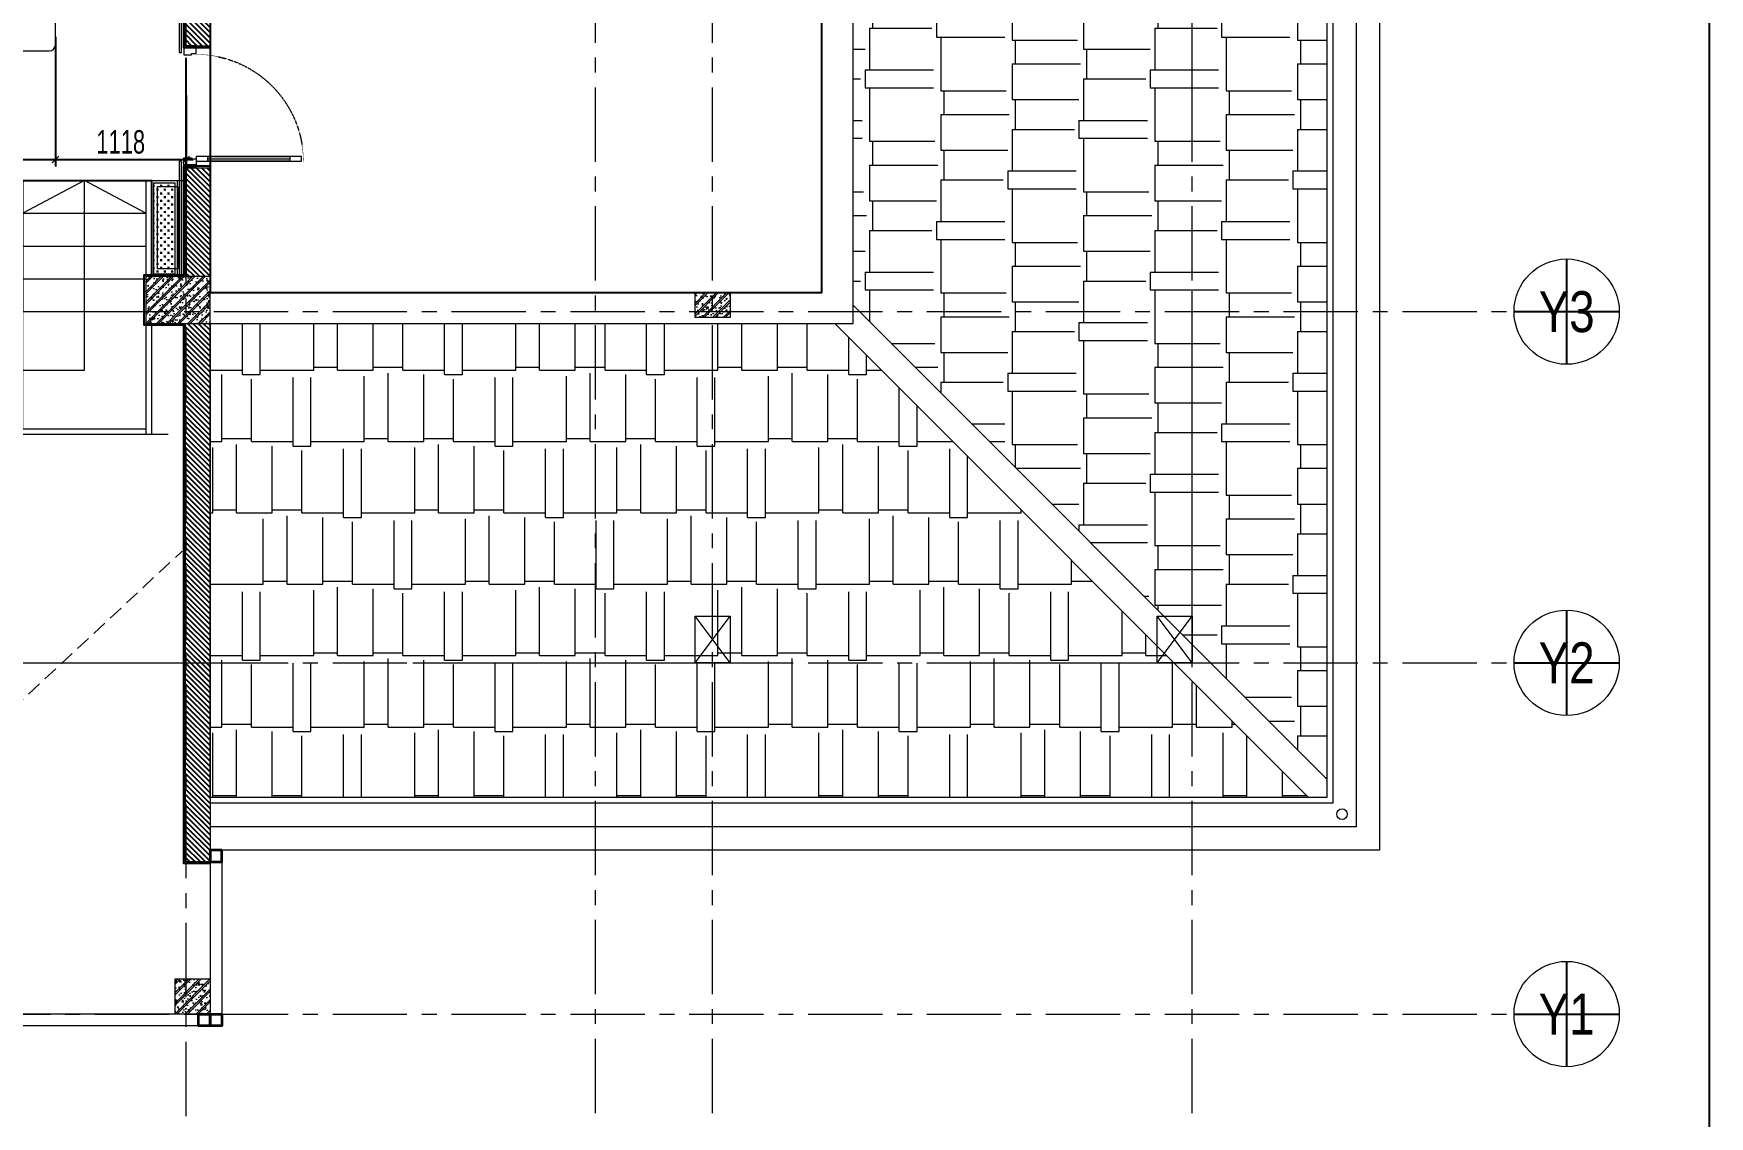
# Model space of a CAD drawing. Header units: millimetres. Extents: x -343543 to 400519, y -115663 to 104219.
# Drawn here: x 30095 to 44421, y -50875 to -41624 of the extents above; entities that cross this region are included whole.
import ezdxf
from ezdxf.enums import TextEntityAlignment as Align
from ezdxf.xclip import XClip

# ---------------------------------------------------------------- set-up
doc = ezdxf.new("R2010")
doc.units = ezdxf.units.MM
doc.header["$XCLIPFRAME"] = 0
for name, pattern in [('XREF MAT BANG TUONG XAY$0$01.Xref _MB T2-Mai$0$$0$HIDDEN', [9.525, 6.35, -3.175]), ('XREF MAT BANG TUONG XAY$0$01.Xref _MB T2-Mai$0$HIDDEN', [9.525, 6.35, -3.175]), ('XREF MAT BANG TUONG XAY$0$CENTER', [50.8, 31.75, -6.35, 6.35, -6.35])]:
    doc.linetypes.add(name, pattern=pattern)
doc.layers.get('0').update_dxf_attribs({"color": 231, "lineweight": 0})
doc.layers.get('DefPoints').update_dxf_attribs({"color": 191})
for name, color, linetype, lineweight in [('A-SYMBOLS', 10, 'Continuous', 13), ('SME-E-COND-POW', 131, 'Continuous', 18), ('SME-E-POW-DIM', 135, 'Continuous', 18), ('XREF MAT BANG TUONG XAY$0$$0$A-FINE', 8, 'Continuous', 25), ('XREF MAT BANG TUONG XAY$0$00.xref_IKIGAI_Truc$0$A-SYMBOLS', 8, 'Continuous', 13), ('XREF MAT BANG TUONG XAY$0$01.Xref _MB T1$0$A-WALL-INT', 8, 'Continuous', 9), ('XREF MAT BANG TUONG XAY$0$01.Xref _MB T2-Mai$0$$0$A-DOOR', 8, 'Continuous', 9), ('XREF MAT BANG TUONG XAY$0$01.Xref _MB T2-Mai$0$$0$A-FNSH', 8, 'Continuous', 9), ('XREF MAT BANG TUONG XAY$0$01.Xref _MB T2-Mai$0$$0$A-HIDD', 8, 'XREF MAT BANG TUONG XAY$0$01.Xref _MB T2-Mai$0$$0$HIDDEN', 9), ('XREF MAT BANG TUONG XAY$0$01.Xref _MB T2-Mai$0$$0$A-HIDD-LO', 8, 'XREF MAT BANG TUONG XAY$0$01.Xref _MB T2-Mai$0$$0$HIDDEN', 9), ('XREF MAT BANG TUONG XAY$0$01.Xref _MB T2-Mai$0$$0$A-PATT', 8, 'Continuous', 9), ('XREF MAT BANG TUONG XAY$0$01.Xref _MB T2-Mai$0$$0$A-TEXT', 8, 'Continuous', 25), ('XREF MAT BANG TUONG XAY$0$01.Xref _MB T2-Mai$0$$0$A-WALL', 8, 'Continuous', 35), ('XREF MAT BANG TUONG XAY$0$01.Xref _MB T2-Mai$0$A-FURN', 8, 'Continuous', 5), ('XREF MAT BANG TUONG XAY$0$01.Xref _MB T2-Mai$0$A-HIDD', 8, 'XREF MAT BANG TUONG XAY$0$01.Xref _MB T2-Mai$0$HIDDEN', 9), ('XREF MAT BANG TUONG XAY$0$01.Xref _MB T2-Mai$0$A-PATT', 8, 'Continuous', 9), ('XREF MAT BANG TUONG XAY$0$01.Xref _MB T2-Mai$0$A-SYMBOLS', 8, 'Continuous', 13), ('XREF MAT BANG TUONG XAY$0$A-FINE', 8, 'Continuous', 25), ('XREF MAT BANG TUONG XAY$0$A-GRID', 8, 'XREF MAT BANG TUONG XAY$0$CENTER', 15), ('XREF MAT BANG TUONG XAY$0$A-WALL-INT', 8, 'Continuous', 9), ('XREF MAT BANG TUONG XAY$0$xref_IKIGAI_Cot$0$A-FNSH', 8, 'Continuous', 9), ('XREF MAT BANG TUONG XAY$0$xref_IKIGAI_Cot$0$A-PATT', 8, 'Continuous', 5)]:
    doc.layers.add(name, color=color, linetype=linetype, lineweight=lineweight)
for name, color, linetype in [('XREF MAT BANG TUONG XAY$0$A-FNSH', 8, 'Continuous'), ('XREF MAT BANG TUONG XAY$0$A-FURN', 8, 'Continuous'), ('XREF MAT BANG TUONG XAY$0$A-PATT', 8, 'Continuous')]:
    doc.layers.add(name, color=color, linetype=linetype)
doc.styles.add('SM-DIMTEXT', font='SME.shx', dxfattribs={"width": 0.7})
doc.styles.add('XREF MAT BANG TUONG XAY$0$00.xref_IKIGAI_Truc$0$VTK_Arial_3.5 mm', font='arial.ttf', dxfattribs={"width": 0.8, "height": 3.5})
doc.dimstyles.new('SDIM-100', dxfattribs={"dimscale": 100, "dimtxt": 2, "dimasz": 0.6, "dimexe": 0.6, "dimexo": 0.2, "dimgap": 0.5, "dimtad": 1, "dimdec": 0, "dimzin": 12, "dimtxsty": 'SM-DIMTEXT', "dimblk": 'ARCHTICK', "dimblk1": 'ARCHTICK', "dimblk2": 'ARCHTICK', "dimcen": 0.12, "dimdle": 0.6, "dimclrd": 7, "dimclre": 8, "dimadec": 0, "dimazin": 3, "dimtfac": 2, "dimtix": 1, "dimtmove": 1, "dimatfit": 3, "dimfxl": 1, "dimtzin": 0, "dimarcsym": 1})

# ---------------------------------------------------------------- blocks, each defined once
blk = doc.blocks.new('*U131')
at = {"color": 8}
blk.add_circle((0, 0), 4.5, dxfattribs=at)
at = {"layer": 'DefPoints', "color": 8}
for p, q in [((0, 4.5), (0, -4.5)), ((-4.5, 0), (4.5, 0))]:
    blk.add_line(p, q, dxfattribs=at)
at = {"color": 8, "style": 'XREF MAT BANG TUONG XAY$0$00.xref_IKIGAI_Truc$0$VTK_Arial_3.5 mm', "width": 0.8}
blk.add_attdef('X12', text='', height=3.5, dxfattribs=at).set_placement((0, 0), align=Align.MIDDLE_CENTER)
blk = doc.blocks.new('XREF MAT BANG TUONG XAY$0$xref_IKIGAI_Cot')
at = {"layer": 'XREF MAT BANG TUONG XAY$0$xref_IKIGAI_Cot$0$A-PATT'}
h = blk.add_hatch(dxfattribs=at)
h.set_pattern_fill('BT-01', color=8, scale=15, angle=180, pattern_type=2)
h.set_pattern_definition([(230, (31275, -43880), (-107.59, 9.413), [11.25, -123.75]), (175, (31275, -43880), (20.813, -112.83), [9, -99]), (280.45, (31266.04, -43879.22), (-86.776, -103.416), [9.56, -105.171]), (226.184, (31275, -43910), (-160.086, 24.83), [16.875, -185.625]), (276.636, (31261.66, -43907.93), (-140.2, -146.12), [14.34, -157.757]), (171.184, (31275, -43910), (-140.2, -146.12), [13.5, -148.5]), (201, (31260, -43902.5), (-89.536, 60.393), [11.25, -123.75]), (146, (31260, -43902.5), (-36.497, -108.773), [9, -99]), (251.45, (31252.54, -43897.47), (-126.033, -48.38), [9.56, -105.171]), (217.5, (31275, -43880), (-1.824, -49.934), [0, -97.8, 0, -100.5, 0, -99.375]), (187.5, (31275, -43880), (-39.4604, -59.162), [0, -57.3, 0, -95.55, 0, -37.875]), (147.5, (31308.45, -43880), (-80.0734, 3.3832), [0, -37.5, 0, -117, 0, -155.25]), (137.5, (31323.45, -43880), (-87.478, -15.016), [0, -48.75, 0, -77.7, 0, -110.25]), (225, (31275, -43880), (45.078, -45.078), []), (225, (31275, -43898.375), (45.078, -45.078), [])])
h.paths.add_polyline_path([(31605, -43700), (31055, -43700), (31055, -44100), (31605, -44100)])
h = blk.add_hatch(dxfattribs=at)
h.set_pattern_fill('BT-01', color=8, scale=15, pattern_type=2)
h.set_pattern_definition([(50, (80, -10), (107.58903, -9.41282), [11.25, -123.75]), (355, (80, -10), (-20.8127, 112.82882), [9, -99]), (100.4514, (88.97, -10.78), (86.7764, 103.41593), [9.56103, -105.17132]), (46.1842, (80, 20), (160.08616, -24.82785), [16.875, -185.625]), (96.6356, (93.34, 17.93), (140.1994, 146.1177), [14.34154, -157.75695]), (351.1842, (80, 20), (140.1993, 146.1178), [13.5, -148.5]), (21, (95, 12.5), (89.53606, -60.39283), [11.25, -123.75]), (326, (95, 12.5), (36.4973, 108.7725), [9, -99]), (71.4514, (102.46, 7.47), (126.0334, 48.37957), [9.56103, -105.17132]), (37.5, (80, -10), (1.823978, 49.934078), [0, -97.8, 0, -100.5, 0, -99.375]), (7.5, (80, -10), (39.46043, 59.161757), [0, -57.3, 0, -95.55, 0, -37.875]), (327.5, (46.55, -10), (80.073365, -3.38323), [0, -37.5, 0, -117, 0, -155.25]), (317.5, (31.55, -10), (87.477925, 15.01575), [0, -48.75, 0, -77.7, 0, -110.25]), (45, (80, -10), (-45.07806, 45.07806), []), (45, (80, 8.375), (-45.07806, 45.07806), [])])
h.paths.add_polyline_path([(36050, -44050), (35750, -44050), (35750, -43840), (36050, -43840)])
h = blk.add_hatch(dxfattribs=at)
h.set_pattern_fill('BT-01', color=8, scale=15, pattern_type=2)
h.set_pattern_definition([(50, (80, 80), (107.58903, -9.41282), [11.25, -123.75]), (355, (80, 80), (-20.8127, 112.82882), [9, -99]), (100.4514, (88.97, 79.22), (86.7764, 103.41593), [9.56103, -105.17132]), (46.1842, (80, 110), (160.08616, -24.82785), [16.875, -185.625]), (96.6356, (93.34, 107.93), (140.1994, 146.1177), [14.34154, -157.75695]), (351.1842, (80, 110), (140.1993, 146.1178), [13.5, -148.5]), (21, (95, 102.5), (89.53606, -60.39283), [11.25, -123.75]), (326, (95, 102.5), (36.4973, 108.7725), [9, -99]), (71.4514, (102.46, 97.47), (126.0334, 48.37957), [9.56103, -105.17132]), (37.5, (80, 80), (1.823978, 49.934078), [0, -97.8, 0, -100.5, 0, -99.375]), (7.5, (80, 80), (39.46043, 59.161757), [0, -57.3, 0, -95.55, 0, -37.875]), (327.5, (46.55, 80), (80.073365, -3.38323), [0, -37.5, 0, -117, 0, -155.25]), (317.5, (31.55, 80), (87.477925, 15.01575), [0, -48.75, 0, -77.7, 0, -110.25]), (45, (80, 80), (-45.07806, 45.07806), []), (45, (80, 98.375), (-45.07806, 45.07806), [])])
h.paths.add_polyline_path([(31605, -50000), (31305, -50000), (31305, -49700), (31605, -49700)])
at = {"layer": 'XREF MAT BANG TUONG XAY$0$A-GRID', "color": 8, "ltscale": 20}
for points in [[(31400, -53920.7), (31400, -27075.6)], [(34900, -53895), (34900, -27075.6)], [(40000, -53895), (40000, -27075.6)], [(35900, -53895), (35900, -39364.6)], [(-2907.5, -44000), (42750, -44000)], [(-2907.5, -47000), (42750, -47000)], [(-2907.5, -50000), (42750, -50000)]]:
    blk.add_lwpolyline(points, dxfattribs=at)
at = {"layer": 'XREF MAT BANG TUONG XAY$0$xref_IKIGAI_Cot$0$A-FNSH', "color": 8}
for p, q in [((36050, -47000), (35750, -46600)), ((35750, -47000), (36050, -46600)), ((40000, -47000), (39700, -46600)), ((39700, -47000), (40000, -46600))]:
    blk.add_line(p, q, dxfattribs=at)
at = {"layer": 'XREF MAT BANG TUONG XAY$0$xref_IKIGAI_Cot$0$A-FNSH', "color": 8, "elevation": 0}
for points in [[(31605, -43700), (31055, -43700), (31055, -44100), (31605, -44100)], [(31605, -50000), (31305, -50000), (31305, -49700), (31605, -49700)]]:
    blk.add_lwpolyline(points, close=True, dxfattribs=at)
at = {"layer": 'XREF MAT BANG TUONG XAY$0$xref_IKIGAI_Cot$0$A-FNSH', "color": 8}
for points in [[(36050, -44050), (35750, -44050), (35750, -43840), (36050, -43840)], [(36050, -47000), (35750, -47000), (35750, -46600), (36050, -46600)], [(40000, -47000), (39700, -47000), (39700, -46600), (40000, -46600)]]:
    blk.add_lwpolyline(points, close=True, dxfattribs=at)
at = {"layer": 'XREF MAT BANG TUONG XAY$0$00.xref_IKIGAI_Truc$0$A-SYMBOLS', "color": 8}
ref = blk.add_blockref('*U131', (43200, -44000), dxfattribs=dict(at, xscale=100, yscale=100, zscale=100))
ref.add_attrib('X12', 'Y3', dxfattribs={"layer": '0', "height": 350, "style": 'XREF MAT BANG TUONG XAY$0$00.xref_IKIGAI_Truc$0$VTK_Arial_3.5 mm', "width": 0.8}).set_placement((43200, -44000), align=Align.MIDDLE_CENTER)
ref = blk.add_blockref('*U131', (43200, -47000), dxfattribs=dict(at, xscale=100, yscale=100, zscale=100))
ref.add_attrib('X12', 'Y2', dxfattribs={"layer": '0', "height": 350, "style": 'XREF MAT BANG TUONG XAY$0$00.xref_IKIGAI_Truc$0$VTK_Arial_3.5 mm', "width": 0.8}).set_placement((43200, -47000), align=Align.MIDDLE_CENTER)
ref = blk.add_blockref('*U131', (43200, -50000), dxfattribs=dict(at, xscale=100, yscale=100, zscale=100))
ref.add_attrib('X12', 'Y1', dxfattribs={"layer": '0', "height": 350, "style": 'XREF MAT BANG TUONG XAY$0$00.xref_IKIGAI_Truc$0$VTK_Arial_3.5 mm', "width": 0.8}).set_placement((43200, -50000), align=Align.MIDDLE_CENTER)
blk = doc.blocks.new('XREF MAT BANG TUONG XAY$0$01.Xref _MB T2-Mai$0$thang bo T2')
at = {"layer": 'XREF MAT BANG TUONG XAY$0$01.Xref _MB T2-Mai$0$A-PATT'}
h = blk.add_hatch(color=8, dxfattribs=at)
h.dxf.hatch_style = 1
edge = h.paths.add_edge_path()
edge.add_arc((5250, -400), 50, 0, 360)
at = {"layer": 'XREF MAT BANG TUONG XAY$0$01.Xref _MB T2-Mai$0$A-FURN', "color": 8}
for p, q in [((1050, 1220), (-50, 1220)), ((-50, 1220), (-50, 400)), ((0, 1220), (0, -950)), ((1050, 1220), (1050, 100)), ((1050, 940), (0, 940)), ((1050, 660), (0, 660)), ((1050, 380), (0, 380)), ((-50, 0), (-50, -950)), ((1050, 100), (0, 100))]:
    blk.add_line(p, q, dxfattribs=at)
at = {"layer": 'XREF MAT BANG TUONG XAY$0$01.Xref _MB T2-Mai$0$A-FURN', "color": 8, "elevation": 0}
for points in [[(1050, -900), (1050, 100)], [(5250, -900), (5250, 100), (1050, 100)], [(1330, -900), (1330, 100)], [(1610, -900), (1610, 100)], [(1890, -900), (1890, 100)], [(2170, -900), (2170, 100)], [(3010, -900), (3010, 100)], [(3290, -900), (3290, 100)], [(3570, -900), (3570, 100)], [(3850, -900), (3850, 100)], [(4130, -900), (4130, 100)], [(4410, -900), (4410, 100)], [(4690, -900), (4690, 100)], [(4970, -900), (4970, 100)], [(-190, -950), (5475, -950), (5475, -900), (0, -900)]]:
    blk.add_lwpolyline(points, dxfattribs=at)
at = {"layer": 'XREF MAT BANG TUONG XAY$0$01.Xref _MB T2-Mai$0$A-PATT', "color": 8, "ltscale": 500}
blk.add_circle((5250, -400), 50, dxfattribs=at)
at = {"layer": 'XREF MAT BANG TUONG XAY$0$01.Xref _MB T2-Mai$0$A-SYMBOLS', "color": 8, "ltscale": 500, "elevation": 0}
for points in [[(0, 940), (525, 1220), (1050, 940)], [(5250, -400), (525, -400), (525, 1220)]]:
    blk.add_lwpolyline(points, dxfattribs=at)
blk = doc.blocks.new('*U159')
at = {"color": 8}
blk.add_line((-70, -100), (-70, -800), dxfattribs=at)
for points in [[(-1020, 105), (-960, 105), (-960, 40), (-970, 40), (-970, 0), (-1020, 0)], [(-50, 0), (-50, -900), (-90, -900), (-90, 0)], [(-20, 105), (-80, 105), (-80, 40), (-70, 40), (-70, 0), (-20, 0)], [(-50, -100), (-90, -100), (-90, -800), (-50, -800)]]:
    blk.add_lwpolyline(points, close=True, dxfattribs=at)
at = {"layer": 'XREF MAT BANG TUONG XAY$0$01.Xref _MB T2-Mai$0$$0$A-FNSH', "color": 8}
for points in [[(-1020, 105), (-1040, 105), (-1040, 0), (-1020, 0)], [(-20, 105), (0, 105), (0, 0), (-20, 0)]]:
    blk.add_lwpolyline(points, close=True, dxfattribs=at)
at = {"layer": 'XREF MAT BANG TUONG XAY$0$01.Xref _MB T2-Mai$0$$0$A-HIDD-LO', "color": 8, "ltscale": 0.3}
blk.add_arc((-45, 0), 917, 180, 270, dxfattribs=at)
blk = doc.blocks.new('XREF MAT BANG TUONG XAY$0$nnnngf')
at = {"layer": 'XREF MAT BANG TUONG XAY$0$01.Xref _MB T1$0$A-WALL-INT', "color": 8}
for points in [[(-73, 1420), (-91, 1420), (-91, -50), (-73, -50)], [(-73, -980), (-91, -980), (-91, -1965), (-73, -1965)]]:
    blk.add_lwpolyline(points, close=True, dxfattribs=at)
blk = doc.blocks.new('*U251')
at = {"layer": 'XREF MAT BANG TUONG XAY$0$A-PATT'}
h = blk.add_hatch(dxfattribs=at)
h.set_pattern_fill('ANSI31', color=8, scale=10)
h.set_pattern_definition([(45, (36976.79, -11293.564), (-22.45064, 22.45064), [])])
h.paths.add_polyline_path([(-39, 48), (1491, 48), (1491, -162), (-39, -162)])
at = {"layer": 'XREF MAT BANG TUONG XAY$0$A-WALL-INT', "color": 8}
blk.add_lwpolyline([(-39, 48), (1491, 48), (1491, -162), (-39, -162)], close=True, dxfattribs=at)
blk = doc.blocks.new('*U252')
at = {"layer": 'XREF MAT BANG TUONG XAY$0$A-PATT'}
h = blk.add_hatch(dxfattribs=at)
h.set_pattern_fill('ANSI31', color=8, scale=10)
h.set_pattern_definition([(45, (39546.79, -11293.564), (-22.45064, 22.45064), [])])
h.paths.add_polyline_path([(-39, 48), (4061, 48), (4061, -162), (-39, -162)])
at = {"layer": 'XREF MAT BANG TUONG XAY$0$A-WALL-INT', "color": 8}
blk.add_lwpolyline([(-39, 48), (4061, 48), (4061, -162), (-39, -162)], close=True, dxfattribs=at)
blk = doc.blocks.new('*U253')
at = {"layer": 'XREF MAT BANG TUONG XAY$0$A-PATT'}
h = blk.add_hatch(dxfattribs=at)
h.set_pattern_fill('ANSI31', color=8, scale=10)
h.set_pattern_definition([(45, (39846.79, -11293.564), (-22.45064, 22.45064), [])])
h.paths.add_polyline_path([(-39, 48), (4361, 48), (4361, -162), (-39, -162)])
at = {"layer": 'XREF MAT BANG TUONG XAY$0$A-WALL-INT', "color": 8}
blk.add_lwpolyline([(-39, 48), (4361, 48), (4361, -162), (-39, -162)], close=True, dxfattribs=at)
blk = doc.blocks.new('*U262')
at = {"layer": 'XREF MAT BANG TUONG XAY$0$A-PATT'}
h = blk.add_hatch(dxfattribs=at)
h.set_pattern_fill('ANSI31', color=8, scale=10)
h.set_pattern_definition([(45, (41236.79, -11293.564), (-22.45064, 22.45064), [])])
h.paths.add_polyline_path([(-39, 48), (5751, 48), (5751, -162), (-39, -162)])
at = {"layer": 'XREF MAT BANG TUONG XAY$0$A-WALL-INT', "color": 8}
blk.add_lwpolyline([(-39, 48), (5751, 48), (5751, -162), (-39, -162)], close=True, dxfattribs=at)
blk = doc.blocks.new('*U254')
at = {"layer": 'XREF MAT BANG TUONG XAY$0$A-PATT'}
h = blk.add_hatch(dxfattribs=at)
h.set_pattern_fill('ANSI31', color=8, scale=10)
h.set_pattern_definition([(45, (35750.104, -11178.564), (-22.45064, 22.45064), [])])
h.paths.add_polyline_path([(-39, 48), (265, 48), (265, -48), (-39, -48)])
at = {"layer": 'XREF MAT BANG TUONG XAY$0$A-WALL-INT', "color": 8}
blk.add_lwpolyline([(-39, 48), (265, 48), (265, -48), (-39, -48)], close=True, dxfattribs=at)
blk = doc.blocks.new('*U255')
at = {"layer": 'XREF MAT BANG TUONG XAY$0$A-PATT'}
h = blk.add_hatch(dxfattribs=at)
h.set_pattern_fill('ANSI31', color=8, scale=10)
h.set_pattern_definition([(45, (35846.79, -11178.564), (-22.45064, 22.45064), [])])
h.paths.add_polyline_path([(-39, 48), (361, 48), (361, -48), (-39, -48)])
at = {"layer": 'XREF MAT BANG TUONG XAY$0$A-WALL-INT', "color": 8}
blk.add_lwpolyline([(-39, 48), (361, 48), (361, -48), (-39, -48)], close=True, dxfattribs=at)
blk = doc.blocks.new('*U256')
at = {"layer": 'XREF MAT BANG TUONG XAY$0$A-PATT'}
h = blk.add_hatch(dxfattribs=at)
h.set_pattern_fill('ANSI31', color=8, scale=10)
h.set_pattern_definition([(45, (36376.79, -11293.564), (-22.45064, 22.45064), [])])
h.paths.add_polyline_path([(-39, 48), (891, 48), (891, -162), (-39, -162)])
at = {"layer": 'XREF MAT BANG TUONG XAY$0$A-WALL-INT', "color": 8}
blk.add_lwpolyline([(-39, 48), (891, 48), (891, -162), (-39, -162)], close=True, dxfattribs=at)
blk = doc.blocks.new('*U257')
at = {"layer": 'XREF MAT BANG TUONG XAY$0$A-PATT'}
h = blk.add_hatch(dxfattribs=at)
h.set_pattern_fill('ANSI31', color=8, scale=10)
h.set_pattern_definition([(45, (40046.79, -11293.564), (-22.45064, 22.45064), [])])
h.paths.add_polyline_path([(-39, 48), (4561, 48), (4561, -162), (-39, -162)])
at = {"layer": 'XREF MAT BANG TUONG XAY$0$A-WALL-INT', "color": 8}
blk.add_lwpolyline([(-39, 48), (4561, 48), (4561, -162), (-39, -162)], close=True, dxfattribs=at)
blk = doc.blocks.new('*U260')
at = {"layer": 'XREF MAT BANG TUONG XAY$0$A-PATT'}
h = blk.add_hatch(dxfattribs=at)
h.set_pattern_fill('ANSI31', color=8, scale=10)
h.set_pattern_definition([(45, (35636.77, -11178.564), (-22.45064, 22.45064), [])])
h.paths.add_polyline_path([(-39, 48), (151, 48), (151, -48), (-39, -48)])
at = {"layer": 'XREF MAT BANG TUONG XAY$0$A-WALL-INT', "color": 8}
blk.add_lwpolyline([(-39, 48), (151, 48), (151, -48), (-39, -48)], close=True, dxfattribs=at)
blk = doc.blocks.new('XREF MAT BANG TUONG XAY$0$NNNN')
at = {"layer": 'XREF MAT BANG TUONG XAY$0$A-FURN', "color": 8, "xscale": -1}
for name, p, rotation in [('*U254', (5825, 16805), 180), ('*U255', (7739, 16805), 180), ('*U262', (339, 16595), 180), ('*U253', (162, 12096), 270), ('*U252', (162, 7596), 270), ('*U251', (162, 5666), 270), ('*U260', (249, 7110), 180), ('*U256', (162, 3696), 270), ('*U257', (162, -1304), 270)]:
    blk.add_blockref(name, p, dxfattribs=dict(at, rotation=rotation))
blk = doc.blocks.new('01.Xref _MB T1')
at = {"layer": 'XREF MAT BANG TUONG XAY$0$01.Xref _MB T2-Mai$0$$0$A-PATT'}
h = blk.add_hatch(dxfattribs=at)
h.set_pattern_fill('AR-RSHKE', color=8, scale=2, angle=270)
h.set_pattern_definition([(270, (-73097.26, 1e-05), (609.6, -1295.4), [304.8, -254, 355.6, -152.4, 457.2, -203.2]), (270, (-73071.86, -304.8), (609.6, -1295.4), [254, -965.2, 203.2, -304.8]), (270, (-73135.36, -914.4), (609.6, -1295.4), [152.4, -1574.8]), (0, (-73097.26, 1e-05), (609.6, 431.8), [584.2, -1854.2]), (0, (-73097.26, -304.8), (609.6, 431.8), [571.5, -1866.9]), (0, (-73097.26, -558.8), (609.6, 431.8), [533.4, -1905]), (0, (-73135.36, -914.4), (609.6, 431.8), [584.2, -1854.2]), (0, (-73135.36, -1066.8), (609.6, 431.8), [584.2, -1854.2]), (0, (-73097.26, -1524), (609.6, 431.8), [558.8, -1879.6])])
h.paths.add_polyline_path([(37100.01098, -33655.55967), (41150.01064, -29605.56421), (41150.01064, -47994.42952), (37100.01098, -43944.43406)])
h = blk.add_hatch(dxfattribs=at)
h.set_pattern_fill('AR-RSHKE', color=8, scale=2)
h.set_pattern_definition([(0, (-73097.26, 1e-05), (1295.4, 609.6), [304.8, -254, 355.6, -152.4, 457.2, -203.2]), (0, (-72792.46, 25.4), (1295.4, 609.6), [254, -965.2, 203.2, -304.8]), (0, (-72182.86, -38.1), (1295.4, 609.6), [152.4, -1574.8]), (90, (-73097.26, 1e-05), (-431.8, 609.6), [584.2, -1854.2]), (90, (-72792.46, 1e-05), (-431.8, 609.6), [571.5, -1866.9]), (90, (-72538.46, 1e-05), (-431.8, 609.6), [533.4, -1905]), (90, (-72182.86, -38.1), (-431.8, 609.6), [584.2, -1854.2]), (90, (-72030.46, -38.1), (-431.8, 609.6), [584.2, -1854.2]), (90, (-71573.26, 1e-05), (-431.8, 609.6), [558.8, -1879.6])])
h.paths.add_polyline_path([(31605, -44100), (36944.44959, -44099.99966), (40994.44721, -48149.99307), (31704.99014, -48149.99992), (31704.99014, -48149.99996), (31604.99014, -48149.99996)])
at = {"layer": 'XREF MAT BANG TUONG XAY$0$A-FURN'}
h = blk.add_hatch(dxfattribs=at)
h.set_pattern_fill('CROSS', color=8, scale=5)
h.paths.add_polyline_path([(31124.99023, -42900.00002), (31301.97179, -42900.00007), (31301.97179, -43680.00012), (31124.99023, -43680.00007)])
at = {"color": 8}
for p, q in [((31604.992, -42770.00015), (31604.99085, -41730.00014)), ((31604.98318, -43579.99994), (31604.98387, -42539.99994))]:
    blk.add_line(p, q, dxfattribs=at)
blk.add_lwpolyline([(-4979.15314, -63156.18578), (44420.84686, -63156.18578), (44420.84686, -23156.18578), (-4979.15314, -23156.18578)], close=True, dxfattribs=at)
at = {"layer": 'XREF MAT BANG TUONG XAY$0$$0$A-FINE', "color": 8, "elevation": 0}
blk.add_lwpolyline([(23943.99202, -43990.36564), (30004.99214, -44000.00001), (30004.99252, -42880.00008), (31104.99054, -42880.00008), (31104.99214, -43685.00003)], dxfattribs=at)
at = {"layer": 'XREF MAT BANG TUONG XAY$0$01.Xref _MB T2-Mai$0$$0$A-DOOR', "color": 8, "transparency": 33554687}
for points in [[(31604.98961, -48699.99992), (31604.98891, -49999.99961), (19999.98966, -49999.99992)], [(31704.98891, -48699.99992), (31704.98891, -50099.99961), (19999.98966, -50099.99992)]]:
    blk.add_lwpolyline(points, dxfattribs=at)
at = {"layer": 'XREF MAT BANG TUONG XAY$0$01.Xref _MB T2-Mai$0$$0$A-FNSH', "color": 8}
for p, q in [((37100.01098, -43944.43406), (41150.01064, -47994.42952)), ((36944.44746, -44099.99753), (40994.44721, -48149.99307))]:
    blk.add_line(p, q, dxfattribs=at)
for points in [[(30949.99269, -30582.99962), (30949.9938, -28999.99471), (41599.9935, -29000.00101), (41599.9935, -48599.99995), (31704.97254, -48599.99992)], [(31149.99269, -30582.99976), (31149.99366, -29199.99483), (41399.9935, -29200.00089), (41399.9935, -48399.99995), (31604.97448, -48399.99992)], [(31350.00982, -30582.9999), (31350.01066, -29399.99495), (41200.01064, -29400.00077), (41200.01063, -48199.99995), (31604.99206, -48199.99992)], [(31400.00982, -30582.99993), (31400.01063, -29449.99497), (41150.01064, -29450.00074), (41150.01063, -48149.99995), (31704.98925, -48149.99308)], [(31604.98415, -44099.99766), (37100.00313, -44099.99753), (37100.01098, -33499.9962), (31490.01171, -33499.9962)], [(31604.98415, -43834.99766), (36835.00313, -43834.99753), (36835.01098, -33764.9962), (31490.01171, -33764.9962)]]:
    blk.add_lwpolyline(points, dxfattribs=at)
blk.add_lwpolyline([(37100.01098, -33655.55967), (41150.01064, -29605.56421), (41150.01064, -47994.42952), (37100.01098, -43944.43406)], close=True, dxfattribs=at)
at = {"layer": 'XREF MAT BANG TUONG XAY$0$01.Xref _MB T2-Mai$0$$0$A-FNSH', "color": 8, "elevation": 0}
blk.add_lwpolyline([(31605, -44100), (36944.44959, -44099.99966), (40994.44721, -48149.99307), (31704.99014, -48149.99992), (31704.99014, -48149.99996), (31604.99014, -48149.99996)], close=True, dxfattribs=at)
at = {"layer": 'XREF MAT BANG TUONG XAY$0$01.Xref _MB T2-Mai$0$$0$A-HIDD', "color": 8, "ltscale": 20}
blk.add_lwpolyline([(8633.32078, -49999.99995), (28100.18118, -49083.66006), (31366.67167, -46045.00084)], dxfattribs=at)
at = {"layer": 'XREF MAT BANG TUONG XAY$0$01.Xref _MB T2-Mai$0$$0$A-TEXT', "color": 8}
blk.add_line((31400.2467, -43681.45863), (31400.2467, -41831.45871), dxfattribs=at)
at = {"layer": 'XREF MAT BANG TUONG XAY$0$01.Xref _MB T2-Mai$0$$0$A-WALL', "color": 8}
for points in [[(31704.98891, -48599.99992), (31604.98891, -48599.99992), (31604.98891, -48699.99992), (31704.98891, -48699.99992)], [(31504.98643, -49999.99982), (31604.98643, -49999.99982), (31604.98643, -50099.99982), (31504.98643, -50099.99982)], [(31604.99109, -49999.99995), (31704.99109, -49999.99995), (31704.99109, -50099.99995), (31604.99109, -50099.99995)]]:
    blk.add_lwpolyline(points, close=True, dxfattribs=at)
at = {"layer": 'XREF MAT BANG TUONG XAY$0$01.Xref _MB T2-Mai$0$A-FURN', "color": 8, "elevation": 0}
for points in [[(31104.99023, -42880.00001), (31321.97179, -42880.00008), (31321.97179, -43700.00013), (31104.99023, -43700.00007)], [(31104.99054, -42880.00008), (31379.9718, -42880.00008), (31379.9718, -43685.00008), (31104.99055, -43685.00008)], [(31124.99023, -42900.00002), (31301.97179, -42900.00007), (31301.97179, -43680.00012), (31124.99023, -43680.00007)], [(31154.99054, -42930.00008), (31329.9718, -42930.00008), (31329.9718, -43635.00008), (31154.99055, -43635.00008)]]:
    blk.add_lwpolyline(points, close=True, dxfattribs=at)
at = {"layer": 'XREF MAT BANG TUONG XAY$0$01.Xref _MB T2-Mai$0$A-HIDD', "color": 8, "ltscale": 500}
blk.add_lwpolyline([(0.00011, -47000.00005), (39999.99073, -47000.00005), (39999.99073, -30600.00246), (0.00011, -30600.00246)], close=True, dxfattribs=at)
at = {"layer": 'XREF MAT BANG TUONG XAY$0$01.Xref _MB T2-Mai$0$A-SYMBOLS', "color": 8}
blk.add_circle((41280.01064, -48292.75038), 45, dxfattribs=at)
at = {"layer": 'XREF MAT BANG TUONG XAY$0$A-FINE', "color": 8}
blk.add_lwpolyline([(36835.01095, -33793.63705), (31604.99214, -33793.63705), (31604.98423, -43834.99759), (36835.00304, -43834.99759)], close=True, dxfattribs=at)
at = {"layer": 'XREF MAT BANG TUONG XAY$0$A-FNSH', "color": 8}
for points in [[(31604.97181, -41745.00014), (31379.9718, -41745.00039), (31379.9718, -40315.00001), (31189.99022, -40315.00001), (31189.99022, -39785.00001), (31379.98019, -39785.00004), (31379.98092, -35715.00001), (31189.99023, -35715.00001), (31189.99023, -35285.00001), (31379.98015, -35285.00001), (31379.96933, -30914.99949), (31289.99246, -30914.99918), (31289.98296, -30824.99967), (25501.66726, -30824.99964), (25501.67699, -30504.99947)], [(31604.96985, -48714.99992), (31379.97256, -48714.9998), (31379.97256, -44115.00001), (31039.99023, -44115.00001), (31039.99023, -43685.00001), (31379.9718, -43685.00012), (31379.9718, -42755.00014), (31604.97296, -42755.00028)]]:
    blk.add_lwpolyline(points, dxfattribs=at)
at = {"color": 8}
ref = blk.add_blockref('XREF MAT BANG TUONG XAY$0$xref_IKIGAI_Cot', (-0.00927, -0.00001), dxfattribs=at)
XClip(ref).set_block_clipping_path([(-5181.1494167775, -58156.1251844964), (44638.3275875031, -24933.2650512661)])
at = {"layer": 'XREF MAT BANG TUONG XAY$0$01.Xref _MB T2-Mai$0$$0$A-DOOR', "color": 8, "extrusion": (-1.42352e-14, -2.81943e-13, -1), "zscale": -1, "rotation": 270.0000376668472}
blk.add_blockref('*U159', (-31484.97112, -42765.00046, 0), dxfattribs=at)
at = {"layer": 'XREF MAT BANG TUONG XAY$0$01.Xref _MB T2-Mai$0$A-SYMBOLS', "color": 8, "xscale": -1}
blk.add_blockref('XREF MAT BANG TUONG XAY$0$01.Xref _MB T2-Mai$0$thang bo T2', (31054.99214, -44100), dxfattribs=at)
at = {"layer": 'XREF MAT BANG TUONG XAY$0$A-FURN', "color": 8, "xscale": -1}
blk.add_blockref('XREF MAT BANG TUONG XAY$0$NNNN', (31604.98349, -47357.72853), dxfattribs=at)
at = {"layer": 'XREF MAT BANG TUONG XAY$0$A-FURN', "color": 8}
blk.add_blockref('XREF MAT BANG TUONG XAY$0$nnnngf', (31432.4718, -41735.00043), dxfattribs=at)
blk = doc.blocks.new('_ArchTick')
at = {"color": 0, "linetype": 'ByBlock', "const_width": 0.15}
blk.add_lwpolyline([(-0.5, -0.5), (0.5, 0.5)], dxfattribs=at)
blk = doc.blocks.new('*D1947')
at = {"layer": 'DefPoints', "color": 0, "linetype": 'Continuous', "ltscale": 1000, "transparency": 16777216}
for p in [(30282, -41631), (28112, -41773), (30282, -42701)]:
    blk.add_point(p, dxfattribs=at)
at = {"layer": 'SME-E-POW-DIM', "color": 8, "linetype": 'Continuous', "lineweight": -2, "ltscale": 1000, "transparency": 16777216}
for p, q in [((30282, -41651), (30282, -42761)), ((28112, -41793), (28112, -42761))]:
    blk.add_line(p, q, dxfattribs=at)
at = {"layer": 'SME-E-POW-DIM', "color": 7, "linetype": 'Continuous', "lineweight": -2, "ltscale": 1000, "transparency": 16777216}
blk.add_line((28052, -42701), (30342, -42701), dxfattribs=at)
at = {"layer": 'SME-E-POW-DIM', "color": 7, "linetype": 'Continuous', "lineweight": -2, "ltscale": 1000, "transparency": 16777216, "xscale": 60, "yscale": 60, "zscale": 60, "rotation": 180}
blk.add_blockref('_ArchTick', (28112, -42701), dxfattribs=at)
at = {"layer": 'SME-E-POW-DIM', "color": 7, "linetype": 'Continuous', "lineweight": -2, "ltscale": 1000, "transparency": 16777216, "xscale": 60, "yscale": 60, "zscale": 60}
blk.add_blockref('_ArchTick', (30282, -42701), dxfattribs=at)
at = {"layer": 'SME-E-POW-DIM', "color": 0, "linetype": 'Continuous', "ltscale": 1000, "transparency": 16777216, "insert": (29197, -42551), "char_height": 200, "attachment_point": 5, "style": 'SM-DIMTEXT'}
blk.add_mtext('2170', dxfattribs=at)
blk = doc.blocks.new('*D1948')
at = {"layer": 'DefPoints', "color": 0, "linetype": 'Continuous', "ltscale": 1000, "transparency": 16777216}
for p in [(30282, -41631), (31400, -42131), (31400, -42701)]:
    blk.add_point(p, dxfattribs=at)
at = {"layer": 'SME-E-POW-DIM', "color": 8, "linetype": 'Continuous', "lineweight": -2, "ltscale": 1000, "transparency": 16777216}
for p, q in [((30282, -41651), (30282, -42761)), ((31400, -42151), (31400, -42761))]:
    blk.add_line(p, q, dxfattribs=at)
at = {"layer": 'SME-E-POW-DIM', "color": 7, "linetype": 'Continuous', "lineweight": -2, "ltscale": 1000, "transparency": 16777216}
blk.add_line((30222, -42701), (31460, -42701), dxfattribs=at)
at = {"layer": 'SME-E-POW-DIM', "color": 7, "linetype": 'Continuous', "lineweight": -2, "ltscale": 1000, "transparency": 16777216, "xscale": 60, "yscale": 60, "zscale": 60, "rotation": 180}
blk.add_blockref('_ArchTick', (30282, -42701), dxfattribs=at)
at = {"layer": 'SME-E-POW-DIM', "color": 7, "linetype": 'Continuous', "lineweight": -2, "ltscale": 1000, "transparency": 16777216, "xscale": 60, "yscale": 60, "zscale": 60}
blk.add_blockref('_ArchTick', (31400, -42701), dxfattribs=at)
at = {"layer": 'SME-E-POW-DIM', "color": 0, "linetype": 'Continuous', "ltscale": 1000, "transparency": 16777216, "insert": (30841, -42551), "char_height": 200, "attachment_point": 5, "style": 'SM-DIMTEXT'}
blk.add_mtext('1118', dxfattribs=at)

msp = doc.modelspace()

# ---------------------------------------------------------------- block references
at = {"layer": 'A-SYMBOLS'}
msp.add_blockref('01.Xref _MB T1', (0, 0), dxfattribs=at)

# ---------------------------------------------------------------- next in the draw order: linework, layer by layer
at = {"layer": 'DefPoints'}
msp.add_lwpolyline([(-4979.2, -65662.8), (44420.8, -65662.8), (44420.8, -25662.8), (-4979.2, -25662.8)], close=True, dxfattribs=at)
at = {"layer": 'SME-E-COND-POW', "color": 3, "linetype": 'Continuous', "ltscale": 1000}
for p, q in [((30281.9, -41722.5), (30281.9, -34982.2)), ((28111.8, -41772.5), (30231.9, -41772.5))]:
    msp.add_line(p, q, dxfattribs=at)
msp.add_arc((30231.9, -41722.5), 50, 270, 0, dxfattribs=at)

# ---------------------------------------------------------------- next in the draw order: dimensions: what is measured, and where the dimension line sits
at = {"layer": 'SME-E-POW-DIM', "color": 1, "linetype": 'Continuous', "ltscale": 1000}
for base, p1, p2, picture, middle in [((30281.9, -42700.6), (28111.8, -41772.5), (30281.9, -41631.5), '*D1947', (29196.8, -42550.6)), ((31400, -42700.6), (30281.9, -41631.5), (31400, -42131.1), '*D1948', (30840.9, -42550.6))]:
    dim = msp.add_linear_dim(base=base, p1=p1, p2=p2, dimstyle='SDIM-100', dxfattribs=at)
    dim.commit()
    dim.dimension.update_dxf_attribs({"geometry": picture, "text_midpoint": middle})

doc.saveas('drawing.dxf')
